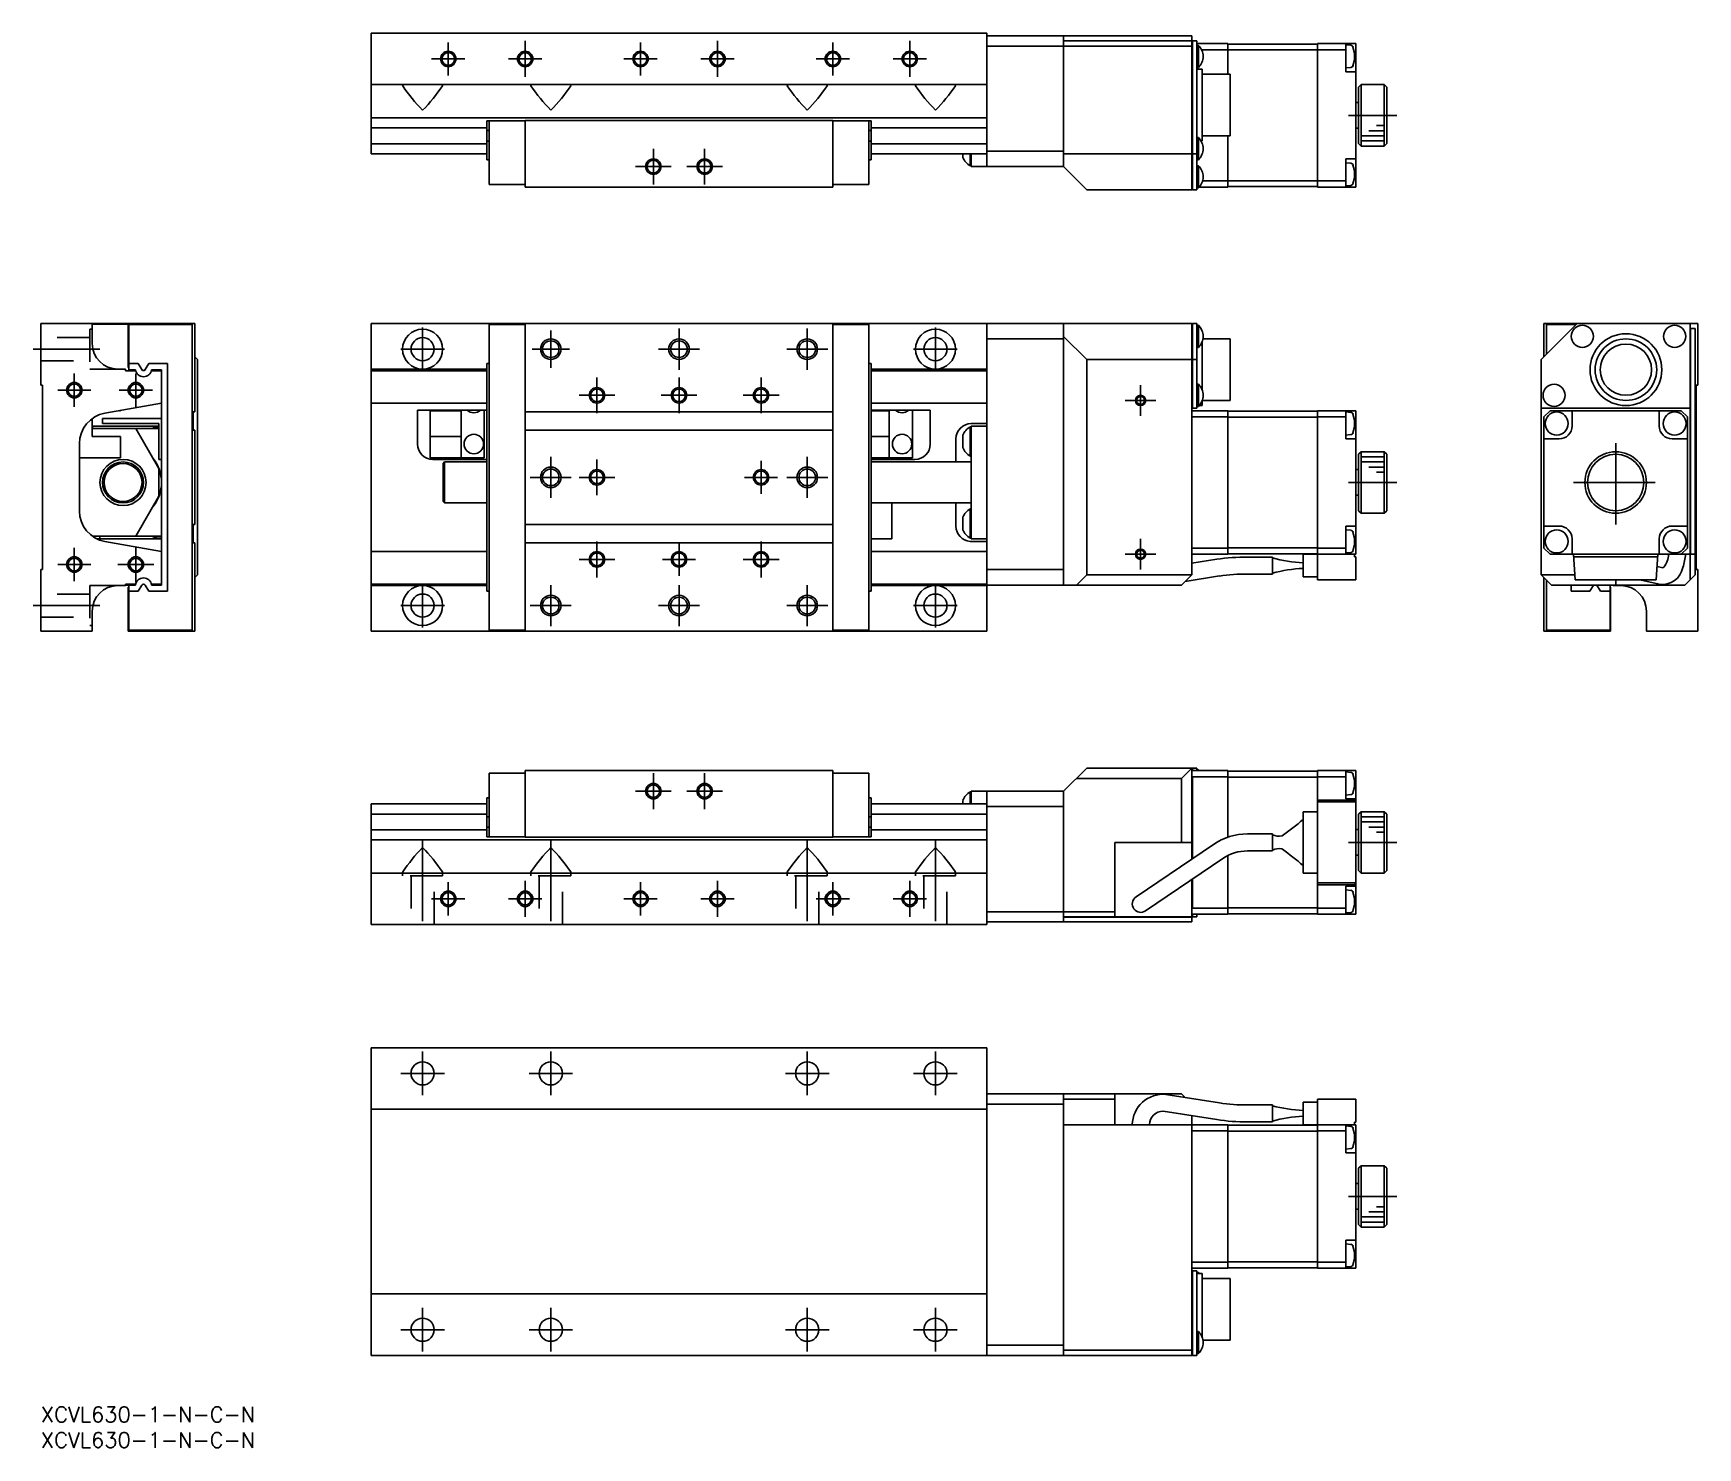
# Model space of a CAD drawing. Extents: x -1 to 323, y -8 to 268.
import ezdxf

# ---------------------------------------------------------------- set-up
doc = ezdxf.new("R2010")
doc.units = 0
doc.header["$LTSCALE"] = 0.5
doc.linetypes.add('CENTER', pattern=[50.8, 31.75, -6.35, 6.35, -6.35])
doc.linetypes.add('DASHED', pattern=[19.05, 12.7, -6.35])
for name, color, linetype in [('MSM_CENTER', 1, 'CENTER'), ('MSM_CONTINUOUS', 7, 'CONTINUOUS'), ('MSM_DASHED', 4, 'DASHED'), ('MSM_NARROW', 5, 'CONTINUOUS'), ('MSM_PART_NUMBER', 7, 'CONTINUOUS')]:
    doc.layers.add(name, color=color, linetype=linetype)
doc.styles.get("Standard").update_dxf_attribs({"font": 'txt.shx', "height": 3, "bigfont": 'bigfont.shx'})

# ---------------------------------------------------------------- blocks, each defined once
blk = doc.blocks.new('*U2')
at = {"layer": 'MSM_PART_NUMBER'}
blk.add_text('XCVL630-1-N-C-N', height=3, dxfattribs=at).set_placement((0, -3))
blk = doc.blocks.new('*U3')
at = {"layer": 'MSM_PART_NUMBER'}
blk.add_text('XCVL630-1-N-C-N', height=3, dxfattribs=at).set_placement((0, -8))

msp = doc.modelspace()

# ---------------------------------------------------------------- linework, layer by layer
at = {"layer": 'MSM_CENTER'}
for p, q in [((94.41, 259.34), (94.41, 266.34)), ((131.91, 259.34), (131.91, 266.34)), ((169.41, 259.34), (169.41, 266.34)), ((79.41, 259.61), (79.41, 266.07)), ((116.91, 259.61), (116.91, 266.07)), ((154.41, 259.61), (154.41, 266.07)), ((76.18, 262.84), (82.64, 262.84)), ((91.18, 262.84), (97.64, 262.84)), ((113.68, 262.84), (120.14, 262.84)), ((128.68, 262.84), (135.14, 262.84)), ((151.18, 262.84), (157.64, 262.84)), ((166.18, 262.84), (172.64, 262.84)), ((254.96, 251.84), (264.36, 251.84)), ((119.41, 238.34), (119.41, 245.34)), ((129.41, 238.34), (129.41, 245.34)), ((115.91, 241.84), (122.91, 241.84)), ((125.91, 241.84), (132.91, 241.84)), ((74.41, 201.99), (74.41, 210.49)), ((99.41, 202.62), (99.41, 209.87)), ((124.41, 202.24), (124.41, 210.24)), ((149.41, 202.24), (149.41, 210.24)), ((174.41, 201.99), (174.41, 210.49)), ((-1.5, 206.24), (11.5, 206.24)), ((70.16, 206.24), (78.66, 206.24)), ((95.79, 206.24), (103.04, 206.24)), ((120.41, 206.24), (128.41, 206.24)), ((145.41, 206.24), (153.41, 206.24)), ((170.16, 206.24), (178.66, 206.24)), ((6.5, 195.02), (6.5, 201.47)), ((18.5, 195.02), (18.5, 201.47)), ((3.27, 198.24), (9.73, 198.24)), ((15.27, 198.24), (21.73, 198.24)), ((108.41, 193.74), (108.41, 200.74)), ((124.41, 193.74), (124.41, 200.74)), ((140.41, 193.74), (140.41, 200.74)), ((214.41, 193.24), (214.41, 199.24)), ((104.91, 197.24), (111.91, 197.24)), ((120.91, 197.24), (127.91, 197.24)), ((136.91, 197.24), (143.91, 197.24)), ((211.41, 196.24), (217.41, 196.24)), ((307.05, 172.04), (307.05, 188.44)), ((99.41, 177.24), (99.41, 185.24)), ((149.41, 177.24), (149.41, 185.24)), ((108.41, 177.74), (108.41, 184.74)), ((140.41, 178.02), (140.41, 184.47)), ((95.41, 181.24), (103.41, 181.24)), ((104.91, 181.24), (111.91, 181.24)), ((137.18, 181.24), (143.64, 181.24)), ((145.41, 181.24), (153.41, 181.24)), ((254.96, 180.24), (264.36, 180.24)), ((298.85, 180.24), (315.25, 180.24)), ((214.41, 163.24), (214.41, 169.24)), ((6.5, 161.02), (6.5, 167.47)), ((18.5, 160.74), (18.5, 167.74)), ((108.41, 161.74), (108.41, 168.74)), ((124.41, 162.02), (124.41, 168.47)), ((140.41, 161.74), (140.41, 168.74)), ((211.41, 166.24), (217.41, 166.24)), ((3.27, 164.24), (9.73, 164.24)), ((15, 164.24), (22, 164.24)), ((104.91, 165.24), (111.91, 165.24)), ((121.18, 165.24), (127.64, 165.24)), ((136.91, 165.24), (143.91, 165.24)), ((74.41, 151.99), (74.41, 160.49)), ((99.41, 152.24), (99.41, 160.24)), ((124.41, 152.24), (124.41, 160.24)), ((149.41, 152.24), (149.41, 160.24)), ((174.41, 151.99), (174.41, 160.49)), ((-1.5, 156.24), (11.5, 156.24)), ((70.16, 156.24), (78.66, 156.24)), ((95.41, 156.24), (103.41, 156.24)), ((120.41, 156.24), (128.41, 156.24)), ((145.41, 156.24), (153.41, 156.24)), ((170.16, 156.24), (178.66, 156.24)), ((119.41, 116.54), (119.41, 123.54)), ((129.41, 116.54), (129.41, 123.54)), ((115.91, 120.04), (122.91, 120.04)), ((125.91, 120.04), (132.91, 120.04)), ((74.41, 110.54), (74.41, 92.04)), ((99.41, 110.54), (99.41, 92.04)), ((149.41, 110.54), (149.41, 92.04)), ((174.41, 110.54), (174.41, 92.04)), ((254.96, 110.04), (264.36, 110.04)), ((79.41, 95.81), (79.41, 102.27)), ((94.41, 95.54), (94.41, 102.54)), ((116.91, 95.81), (116.91, 102.27)), ((131.91, 95.54), (131.91, 102.54)), ((154.41, 95.81), (154.41, 102.27)), ((169.41, 95.54), (169.41, 102.54)), ((76.18, 99.04), (82.64, 99.04)), ((91.18, 99.04), (97.64, 99.04)), ((113.68, 99.04), (120.14, 99.04)), ((128.68, 99.04), (135.14, 99.04)), ((151.18, 99.04), (157.64, 99.04)), ((166.18, 99.04), (172.64, 99.04)), ((74.41, 60.75), (74.41, 69.25)), ((99.41, 60.75), (99.41, 69.25)), ((149.41, 60.75), (149.41, 69.25)), ((174.41, 60.75), (174.41, 69.25)), ((70.16, 65), (78.66, 65)), ((95.16, 65), (103.66, 65)), ((145.16, 65), (153.66, 65)), ((170.16, 65), (178.66, 65)), ((254.96, 41), (264.36, 41)), ((74.41, 10.75), (74.41, 19.25)), ((99.41, 10.75), (99.41, 19.25)), ((149.41, 10.75), (149.41, 19.25)), ((174.41, 10.75), (174.41, 19.25)), ((70.16, 15), (78.66, 15)), ((95.16, 15), (103.66, 15)), ((145.16, 15), (153.66, 15)), ((170.16, 15), (178.66, 15))]:
    msp.add_line(p, q, dxfattribs=at)
at = {"layer": 'MSM_CONTINUOUS'}
for p, q in [((64.41, 267.84), (184.41, 267.84)), ((64.41, 267.84), (64.41, 244.34)), ((184.41, 267.84), (184.41, 241.84)), ((224.41, 267.34), (184.41, 267.34)), ((199.41, 267.34), (199.41, 241.84)), ((224.41, 266.34), (199.41, 266.34)), ((224.41, 266.44), (224.31, 266.34)), ((224.41, 266.44), (224.41, 267.34)), ((224.51, 266.34), (224.41, 266.24)), ((224.41, 237.34), (224.41, 266.34)), ((225.41, 266.34), (224.51, 266.34)), ((224.51, 266.34), (224.51, 237.34)), ((225.41, 266.34), (225.41, 237.34)), ((224.41, 265.34), (184.41, 265.34)), ((225.41, 265.84), (231.41, 265.84)), ((225.71, 265.49), (225.41, 265.49)), ((225.71, 261.19), (225.71, 265.49)), ((226.32, 264.64), (231.41, 264.64)), ((231.41, 265.84), (231.41, 259.84)), ((231.41, 265.74), (248.91, 265.74)), ((231.41, 264.6), (248.91, 264.6)), ((256.41, 265.84), (248.91, 265.84)), ((248.91, 265.84), (248.91, 237.84)), ((248.91, 264.64), (254.41, 264.64)), ((254.41, 265.84), (254.41, 260.34)), ((255.4, 265.51), (254.41, 265.59)), ((256.41, 265.84), (256.41, 237.84)), ((225.41, 261.19), (225.71, 261.19)), ((226.41, 260.84), (225.41, 260.84)), ((226.41, 260.84), (226.41, 246.84)), ((231.91, 259.84), (226.41, 259.84)), ((231.91, 259.84), (231.91, 247.84)), ((254.41, 261.09), (255.4, 261.18)), ((256.41, 260.34), (254.41, 260.34)), ((64.41, 257.84), (184.41, 257.84)), ((70.67, 257.84), (70.51, 257.71)), ((70.51, 257.71), (70.54, 257.6)), ((78.31, 257.72), (78.16, 257.84)), ((78.28, 257.59), (78.31, 257.69)), ((78.31, 257.69), (78.31, 257.72)), ((95.67, 257.84), (95.51, 257.71)), ((95.51, 257.71), (95.54, 257.6)), ((103.31, 257.72), (103.16, 257.84)), ((103.28, 257.59), (103.31, 257.69)), ((103.31, 257.69), (103.31, 257.72)), ((145.67, 257.84), (145.51, 257.71)), ((145.51, 257.71), (145.54, 257.6)), ((153.31, 257.72), (153.16, 257.84)), ((153.28, 257.59), (153.31, 257.69)), ((153.31, 257.69), (153.31, 257.72)), ((170.67, 257.84), (170.51, 257.71)), ((170.51, 257.71), (170.54, 257.6)), ((178.31, 257.72), (178.16, 257.84)), ((178.28, 257.59), (178.31, 257.69)), ((178.31, 257.69), (178.31, 257.72)), ((257.41, 257.84), (256.91, 257.34)), ((256.91, 246.34), (256.91, 257.34)), ((261.91, 257.84), (257.41, 257.84)), ((257.41, 257.84), (257.41, 245.84)), ((262.41, 257.34), (261.91, 257.84)), ((261.91, 245.84), (261.91, 257.84)), ((262.41, 257.34), (262.41, 246.34)), ((256.91, 254.34), (256.41, 254.34)), ((64.41, 251.34), (184.41, 251.34)), ((94.41, 250.74), (86.91, 250.74)), ((86.91, 243.14), (86.91, 250.74)), ((87.41, 250.74), (87.41, 238.34)), ((154.41, 250.84), (94.41, 250.84)), ((94.41, 250.84), (94.41, 237.84)), ((154.41, 250.84), (154.41, 237.84)), ((161.91, 250.74), (154.41, 250.74)), ((161.41, 250.74), (161.41, 238.34)), ((161.91, 243.14), (161.91, 250.74)), ((64.41, 249.38), (86.91, 249.38)), ((87.41, 248.87), (86.91, 248.87)), ((87.41, 246.82), (86.91, 246.82)), ((161.41, 248.87), (161.91, 248.87)), ((161.41, 246.82), (161.91, 246.82)), ((161.91, 249.38), (184.41, 249.38)), ((225.71, 247.49), (225.41, 247.49)), ((225.71, 243.19), (225.71, 247.49)), ((226.21, 246.84), (226.41, 246.84)), ((226.41, 247.84), (231.91, 247.84)), ((231.41, 247.84), (231.41, 237.84)), ((256.41, 249.34), (256.91, 249.34)), ((64.41, 246.31), (86.91, 246.31)), ((64.41, 244.34), (86.91, 244.34)), ((161.91, 246.31), (184.41, 246.31)), ((161.91, 244.34), (184.41, 244.34)), ((179.76, 244.34), (179.76, 243.63)), ((181.21, 244.34), (181.21, 241.98)), ((181.41, 244.34), (181.41, 241.84)), ((199.41, 244.84), (184.41, 244.84)), ((199.41, 244.34), (224.41, 244.34)), ((224.41, 244.39), (224.51, 244.34)), ((225.41, 244.34), (224.51, 244.34)), ((256.91, 246.34), (257.41, 245.84)), ((257.41, 245.84), (261.91, 245.84)), ((261.91, 245.84), (262.41, 246.34)), ((87.41, 243.14), (86.91, 243.14)), ((161.41, 243.14), (161.91, 243.14)), ((181.21, 241.98), (181.41, 241.98)), ((181.41, 241.84), (199.41, 241.84)), ((199.41, 241.84), (203.91, 237.34)), ((225.41, 243.19), (225.71, 243.19)), ((225.71, 241.99), (225.41, 241.99)), ((225.71, 237.69), (225.71, 241.99)), ((256.41, 243.34), (254.41, 243.34)), ((254.41, 243.34), (254.41, 237.84)), ((255.4, 242.51), (254.41, 242.59)), ((87.41, 238.34), (94.41, 238.34)), ((154.41, 237.84), (94.41, 237.84)), ((161.41, 238.34), (154.41, 238.34)), ((224.41, 237.34), (203.91, 237.34)), ((224.41, 237.44), (224.51, 237.34)), ((225.41, 237.34), (224.51, 237.34)), ((225.41, 237.69), (225.71, 237.69)), ((225.85, 237.84), (231.41, 237.84)), ((226.51, 239.04), (231.41, 239.04)), ((231.41, 239.09), (248.91, 239.09)), ((231.41, 237.94), (248.91, 237.94)), ((248.91, 239.04), (254.41, 239.04)), ((256.41, 237.84), (248.91, 237.84)), ((254.41, 238.09), (255.4, 238.18)), ((0, 199.24), (0, 211.24)), ((0, 211.24), (30, 211.24)), ((10, 211.24), (10, 207.34)), ((17, 211.14), (10, 211.14)), ((17, 202.64), (17, 211.24)), ((17.1, 211.04), (29.5, 211.04)), ((17.1, 202.24), (17.1, 211.04)), ((29.5, 211.04), (29.5, 151.44)), ((30, 211.24), (30, 194.04)), ((64.41, 211.24), (224.41, 211.24)), ((64.41, 211.24), (64.41, 151.24)), ((87.41, 211.04), (94.41, 211.04)), ((87.41, 211.04), (87.41, 151.44)), ((94.41, 211.24), (94.41, 151.24)), ((154.41, 211.24), (154.41, 151.24)), ((161.41, 211.04), (154.41, 211.04)), ((161.41, 211.04), (161.41, 151.44)), ((184.41, 211.24), (184.41, 151.24)), ((199.41, 211.24), (199.41, 160.24)), ((224.41, 211.14), (224.51, 211.24)), ((224.41, 162.24), (224.41, 211.24)), ((225.41, 211.24), (224.51, 211.24)), ((224.51, 211.24), (224.51, 194.74)), ((225.41, 211.24), (225.41, 194.74)), ((299.55, 211.24), (292.55, 204.24)), ((293.05, 211.24), (293.05, 204.74)), ((323.05, 211.24), (293.05, 211.24)), ((293.55, 211.04), (299.35, 211.04)), ((293.55, 205.24), (293.55, 211.04)), ((321.55, 161.24), (321.55, 211.24)), ((323.05, 199.24), (323.05, 211.24)), ((199.41, 208.24), (184.41, 208.24)), ((199.41, 208.74), (203.91, 204.24)), ((225.71, 210.89), (225.41, 210.89)), ((225.71, 206.59), (225.71, 210.89)), ((231.91, 208.24), (226.57, 208.24)), ((231.91, 208.24), (231.91, 196.24)), ((321.55, 210.24), (322.55, 210.24)), ((321.65, 210.24), (321.65, 166.24)), ((322.55, 210.24), (322.55, 162.24)), ((30, 204.74), (30.5, 204.24)), ((225.41, 206.59), (225.71, 206.59)), ((226.41, 207.67), (226.41, 198.32)), ((15, 202.34), (16.5, 202.34)), ((16.5, 202.04), (16.5, 202.34)), ((18.46, 202.04), (16.5, 202.04)), ((17.1, 202.64), (17, 202.64)), ((17.1, 203.44), (18.98, 203.44)), ((18.43, 202.24), (17.1, 202.24)), ((18.98, 203.44), (19.66, 202.25)), ((20.34, 202.25), (21.02, 203.44)), ((21.02, 203.44), (24.7, 203.44)), ((23.5, 202.04), (21.54, 202.04)), ((23.5, 202.24), (21.57, 202.24)), ((23.5, 202.24), (23.5, 160.24)), ((24.7, 203.44), (24.7, 159.04)), ((30.5, 204.24), (30.5, 162.24)), ((64.41, 202.34), (86.91, 202.34)), ((64.41, 202.04), (86.91, 202.04)), ((86.91, 159.04), (86.91, 203.44)), ((87.41, 203.44), (86.91, 203.44)), ((161.41, 203.44), (161.91, 203.44)), ((161.91, 159.04), (161.91, 203.44)), ((161.91, 202.34), (184.41, 202.34)), ((161.91, 202.04), (184.41, 202.04)), ((203.91, 204.24), (203.91, 162.24)), ((224.41, 204.24), (203.91, 204.24)), ((224.41, 204.2), (224.51, 204.24)), ((225.41, 204.24), (224.51, 204.24)), ((292.55, 162.24), (292.55, 204.24)), ((0.3, 199.24), (0, 199.24)), ((0.3, 163.24), (0.3, 199.24)), ((225.71, 199.39), (225.41, 199.39)), ((225.71, 195.09), (225.71, 199.39)), ((322.75, 199.24), (323.05, 199.24)), ((322.75, 163.24), (322.75, 199.24)), ((23.5, 195.69), (12.46, 193.74)), ((64.41, 195.69), (86.91, 195.69)), ((161.91, 195.69), (184.41, 195.69)), ((224.41, 194.84), (224.51, 194.74)), ((225.41, 194.74), (224.51, 194.74)), ((225.41, 195.09), (225.71, 195.09)), ((225.85, 195.24), (226.41, 195.24)), ((226.41, 196.17), (226.41, 195.24)), ((226.44, 196.24), (231.91, 196.24)), ((292.55, 194.74), (321.55, 194.74)), ((10, 189.24), (10, 192.71)), ((23.5, 192.74), (12, 192.74)), ((12, 191.74), (12, 192.74)), ((23, 191.74), (12, 191.74)), ((15.29, 194.24), (15.5, 194.24)), ((15.5, 194.28), (15.5, 194.24)), ((23, 184.74), (23, 191.74)), ((29.65, 194.04), (30, 194.04)), ((29.65, 190.44), (29.65, 194.04)), ((86.91, 194.37), (73.41, 194.37)), ((73.41, 187.74), (73.41, 194.37)), ((75.91, 194.37), (75.91, 185.04)), ((81.91, 194.24), (75.91, 194.24)), ((81.91, 194.37), (81.91, 185.04)), ((86.41, 194.37), (86.41, 185.04)), ((154.41, 194.04), (94.41, 194.04)), ((173.41, 194.37), (161.91, 194.37)), ((165.41, 194.24), (161.91, 194.24)), ((165.41, 194.37), (165.41, 185.04)), ((169.91, 194.37), (169.91, 185.04)), ((173.41, 194.37), (173.41, 187.74)), ((184.41, 191.73), (181.41, 191.73)), ((224.41, 194.24), (231.41, 194.24)), ((224.41, 193.04), (231.41, 193.04)), ((231.41, 194.24), (231.41, 166.24)), ((231.41, 194.14), (248.91, 194.14)), ((231.41, 193), (248.91, 193)), ((248.91, 194.24), (248.91, 161.24)), ((256.41, 194.24), (248.91, 194.24)), ((248.91, 193.04), (254.41, 193.04)), ((254.41, 194.24), (254.41, 188.74)), ((255.4, 193.91), (254.41, 193.99)), ((256.41, 166.24), (256.41, 194.24)), ((294.25, 194.24), (293.05, 193.04)), ((293.05, 193.04), (293.05, 167.44)), ((319.85, 194.24), (294.25, 194.24)), ((298.55, 194.24), (298.55, 191.24)), ((315.55, 191.24), (315.55, 194.24)), ((321.05, 193.04), (319.85, 194.24)), ((321.05, 167.44), (321.05, 193.04)), ((23, 191.24), (10, 191.24)), ((10, 190.74), (23, 190.74)), ((10, 189.24), (15.5, 189.24)), ((15.5, 185.04), (15.5, 189.24)), ((23, 182.95), (18.5, 190.74)), ((30, 190.44), (29.65, 190.44)), ((30, 190.44), (30, 172.04)), ((81.91, 189.24), (75.91, 189.24)), ((154.41, 190.44), (94.41, 190.44)), ((165.41, 189.24), (161.91, 189.24)), ((178.41, 184.24), (178.41, 188.73)), ((179.76, 189.45), (179.76, 187.03)), ((181.21, 191.1), (181.21, 185.38)), ((181.41, 191.1), (181.21, 191.1)), ((181.41, 191.24), (184.41, 191.24)), ((181.41, 191.24), (181.41, 169.24)), ((254.41, 189.49), (255.4, 189.58)), ((256.41, 188.74), (254.41, 188.74)), ((296.05, 188.74), (293.05, 188.74)), ((321.05, 188.74), (318.05, 188.74)), ((7.5, 187.84), (7.5, 174.65)), ((7.5, 185.04), (15.5, 185.04)), ((86.41, 185.04), (75.91, 185.04)), ((169.91, 185.04), (161.91, 185.04)), ((181.21, 185.38), (181.41, 185.38)), ((257.41, 186.24), (256.91, 185.74)), ((256.91, 174.74), (256.91, 185.74)), ((257.41, 186.24), (257.41, 174.24)), ((261.91, 186.24), (257.41, 186.24)), ((261.91, 174.24), (261.91, 186.24)), ((262.41, 185.74), (261.91, 186.24)), ((262.41, 185.74), (262.41, 174.74)), ((23.5, 184.74), (23, 184.74)), ((23, 177.54), (23, 182.95)), ((86.91, 184.74), (76.41, 184.74)), ((78.71, 184.24), (78.41, 183.94)), ((78.41, 183.94), (78.41, 176.54)), ((78.71, 184.24), (78.71, 176.24)), ((86.91, 184.24), (78.71, 184.24)), ((170.41, 184.74), (161.91, 184.74)), ((181.41, 184.24), (161.91, 184.24)), ((256.91, 182.74), (256.41, 182.74)), ((18.5, 169.74), (23, 177.54)), ((78.41, 176.54), (78.71, 176.24)), ((78.71, 176.24), (86.91, 176.24)), ((161.91, 176.24), (181.41, 176.24)), ((165.91, 176.24), (165.91, 169.24)), ((178.41, 171.73), (178.41, 176.24)), ((256.41, 177.74), (256.91, 177.74)), ((29.65, 172.04), (30, 172.04)), ((29.65, 168.44), (29.65, 172.04)), ((154.41, 172.04), (94.41, 172.04)), ((179.76, 173.45), (179.76, 171.03)), ((181.21, 175.1), (181.21, 169.38)), ((181.41, 175.1), (181.21, 175.1)), ((256.91, 174.74), (257.41, 174.24)), ((257.41, 174.24), (261.91, 174.24)), ((261.91, 174.24), (262.41, 174.74)), ((23.5, 169.74), (10.05, 169.74)), ((10.9, 169.24), (23.5, 169.24)), ((11.5, 169.24), (11.5, 169.74)), ((161.91, 169.24), (165.91, 169.24)), ((181.21, 169.38), (181.41, 169.38)), ((181.41, 169.24), (184.41, 169.24)), ((256.41, 171.74), (254.41, 171.74)), ((254.41, 171.74), (254.41, 166.24)), ((255.4, 170.91), (254.41, 170.99)), ((293.05, 171.74), (296.05, 171.74)), ((298.55, 169.24), (298.55, 166.24)), ((315.55, 166.24), (315.55, 169.24)), ((318.05, 171.74), (321.05, 171.74)), ((12.46, 168.74), (23.5, 166.8)), ((30, 168.44), (29.65, 168.44)), ((30, 168.44), (30, 151.24)), ((64.41, 166.8), (86.91, 166.8)), ((154.41, 168.44), (94.41, 168.44)), ((161.91, 166.8), (184.41, 166.8)), ((184.41, 168.73), (181.41, 168.73)), ((224.41, 167.44), (231.41, 167.44)), ((224.41, 166.34), (224.51, 166.24)), ((224.51, 166.24), (231.41, 166.24)), ((231.41, 167.49), (248.91, 167.49)), ((231.41, 166.34), (248.91, 166.34)), ((240.11, 165.69), (235.25, 165.69)), ((240.11, 162.39), (240.11, 165.69)), ((246.11, 161.84), (246.11, 166.24)), ((256.41, 166.24), (246.11, 166.24)), ((248.91, 167.44), (254.41, 167.44)), ((254.41, 166.49), (255.4, 166.58)), ((256.11, 166.24), (256.11, 165.74)), ((256.41, 165.74), (256.11, 165.74)), ((256.41, 165.74), (256.41, 161.24)), ((293.05, 167.44), (294.25, 166.24)), ((294.25, 166.24), (321.55, 166.24)), ((298.8, 166.24), (299.15, 161.24)), ((315.26, 165.74), (298.83, 165.74)), ((314.95, 161.24), (315.3, 166.24)), ((319.85, 166.24), (321.05, 167.44)), ((321.65, 166.24), (321.55, 166.34)), ((321.65, 166.24), (322.55, 166.24)), ((0, 163.24), (0.3, 163.24)), ((0, 151.24), (0, 163.24)), ((199.41, 163.24), (184.41, 163.24)), ((229.28, 165.27), (224.41, 164.5)), ((235.25, 162.39), (240.11, 162.39)), ((316.25, 163.59), (315.13, 163.85)), ((316.31, 163.63), (316.24, 163.59)), ((316.41, 163.71), (316.31, 163.63)), ((323.05, 163.24), (322.75, 163.24)), ((323.05, 151.24), (323.05, 163.24)), ((16.5, 160.14), (15, 160.14)), ((16.5, 160.44), (18.46, 160.44)), ((16.5, 160.14), (16.5, 160.44)), ((16.5, 160.34), (18.44, 160.34)), ((18.43, 160.24), (16.5, 160.24)), ((17, 151.24), (17, 159.84)), ((17, 159.84), (17.1, 159.84)), ((17.1, 151.44), (17.1, 160.24)), ((18.98, 159.04), (17.1, 159.04)), ((19.66, 160.24), (18.98, 159.04)), ((21.02, 159.04), (20.34, 160.24)), ((24.7, 159.04), (21.02, 159.04)), ((21.54, 160.44), (23.5, 160.44)), ((21.56, 160.34), (23.5, 160.34)), ((21.57, 160.24), (23.5, 160.24)), ((23, 160.24), (23.2, 160.44)), ((30.5, 162.24), (30, 161.74)), ((64.41, 160.44), (86.91, 160.44)), ((64.41, 160.14), (86.91, 160.14)), ((87.41, 159.04), (86.91, 159.04)), ((161.41, 159.04), (161.91, 159.04)), ((161.91, 160.44), (184.41, 160.44)), ((161.91, 160.14), (184.41, 160.14)), ((222.41, 160.24), (184.41, 160.24)), ((203.91, 162.24), (201.91, 160.24)), ((203.91, 162.24), (224.41, 162.24)), ((222.41, 160.24), (224.41, 162.24)), ((223.12, 160.95), (229.8, 162.01)), ((248.91, 161.84), (246.11, 161.84)), ((248.91, 161.24), (256.41, 161.24)), ((294.55, 160.24), (292.55, 162.24)), ((292.55, 162.24), (299.08, 162.24)), ((293.05, 161.74), (293.05, 151.24)), ((293.55, 151.44), (293.55, 161.24)), ((294.55, 160.24), (320.55, 160.24)), ((298.35, 159.04), (298.35, 160.24)), ((302.02, 159.04), (298.35, 159.04)), ((299.15, 161.24), (314.95, 161.24)), ((302.71, 160.24), (302.02, 159.04)), ((304.07, 159.04), (303.38, 160.24)), ((305.95, 159.04), (304.07, 159.04)), ((305.95, 160.24), (305.95, 151.44)), ((306.05, 159.84), (305.95, 159.84)), ((306.05, 151.24), (306.05, 159.84)), ((306.55, 160.14), (306.55, 160.24)), ((306.55, 160.14), (308.05, 160.14)), ((307.05, 161.24), (307.05, 160.24)), ((311.79, 161.24), (315.5, 160.38)), ((315.5, 160.38), (315.52, 160.37)), ((320.55, 160.24), (322.55, 162.24)), ((10, 155.14), (10, 151.24)), ((313.05, 155.14), (313.05, 151.24)), ((10, 151.24), (0, 151.24)), ((30, 151.24), (17, 151.24)), ((29.5, 151.44), (17.1, 151.44)), ((64.41, 151.24), (184.41, 151.24)), ((87.41, 151.44), (94.41, 151.44)), ((161.41, 151.44), (154.41, 151.44)), ((293.05, 151.24), (306.05, 151.24)), ((305.95, 151.44), (293.55, 151.44)), ((313.05, 151.24), (323.05, 151.24)), ((87.41, 123.54), (94.41, 123.54)), ((87.41, 123.54), (87.41, 111.14)), ((94.41, 124.04), (94.41, 111.04)), ((154.41, 124.04), (94.41, 124.04)), ((154.41, 124.04), (154.41, 111.04)), ((161.41, 123.54), (154.41, 123.54)), ((161.41, 123.54), (161.41, 111.14)), ((203.91, 124.54), (199.41, 120.04)), ((203.91, 124.54), (224.41, 124.54)), ((222.41, 122.54), (224.41, 124.54)), ((224.41, 124.44), (224.51, 124.54)), ((224.41, 124.54), (224.41, 106.81)), ((224.41, 124.04), (231.41, 124.04)), ((224.51, 124.54), (224.51, 124.04)), ((225.41, 124.54), (224.51, 124.54)), ((225.41, 124.54), (225.41, 124.04)), ((225.71, 124.19), (225.41, 124.19)), ((225.71, 124.04), (225.71, 124.19)), ((231.41, 124.04), (231.41, 111.05)), ((231.41, 123.94), (248.91, 123.94)), ((256.41, 124.04), (248.91, 124.04)), ((248.91, 124.04), (248.91, 96.04)), ((254.41, 124.04), (254.41, 118.54)), ((255.4, 123.7), (254.41, 123.79)), ((256.41, 124.04), (256.41, 96.04)), ((222.41, 122.54), (201.91, 122.54)), ((222.41, 110.04), (222.41, 122.54)), ((224.41, 122.94), (224.51, 122.84)), ((224.51, 122.84), (231.41, 122.84)), ((224.51, 106.88), (224.51, 122.84)), ((231.41, 122.8), (248.91, 122.8)), ((248.91, 122.84), (254.41, 122.84)), ((64.41, 117.54), (64.41, 94.04)), ((64.41, 117.54), (86.91, 117.54)), ((87.41, 118.74), (86.91, 118.74)), ((86.91, 111.14), (86.91, 118.74)), ((161.41, 118.74), (161.91, 118.74)), ((161.91, 111.14), (161.91, 118.74)), ((161.91, 117.54), (184.41, 117.54)), ((179.76, 118.25), (179.76, 117.54)), ((181.21, 119.9), (181.21, 117.54)), ((181.41, 119.9), (181.21, 119.9)), ((199.41, 120.04), (181.41, 120.04)), ((181.41, 120.04), (181.41, 117.54)), ((184.41, 120.04), (184.41, 94.04)), ((199.41, 117.04), (184.41, 117.04)), ((199.41, 120.04), (199.41, 94.54)), ((248.91, 118.29), (256.11, 118.29)), ((248.91, 117.94), (256.41, 117.94)), ((254.41, 119.29), (255.4, 119.38)), ((256.41, 118.54), (254.41, 118.54)), ((256.11, 118.29), (256.11, 118.25)), ((256.41, 118.25), (256.11, 118.25)), ((64.41, 115.58), (86.91, 115.58)), ((87.41, 115.06), (86.91, 115.06)), ((161.41, 115.06), (161.91, 115.06)), ((161.91, 115.58), (184.41, 115.58)), ((246.11, 104.04), (246.11, 116.04)), ((248.91, 116.04), (246.11, 116.04)), ((257.41, 116.04), (256.91, 115.54)), ((256.91, 104.54), (256.91, 115.54)), ((257.41, 116.04), (257.41, 104.04)), ((261.91, 116.04), (257.41, 116.04)), ((261.91, 104.04), (261.91, 116.04)), ((262.41, 115.54), (261.91, 116.04)), ((262.41, 115.54), (262.41, 104.54)), ((64.41, 112.5), (86.91, 112.5)), ((64.41, 110.54), (184.41, 110.54)), ((87.41, 113.01), (86.91, 113.01)), ((94.41, 111.14), (86.91, 111.14)), ((154.41, 111.04), (94.41, 111.04)), ((161.91, 111.14), (154.41, 111.14)), ((161.41, 113.01), (161.91, 113.01)), ((161.91, 112.5), (184.41, 112.5)), ((240.11, 111.69), (235.25, 111.69)), ((240.11, 108.39), (240.11, 111.69)), ((256.91, 112.54), (256.41, 112.54)), ((209.41, 110.04), (209.41, 95.54)), ((224.41, 110.04), (209.41, 110.04)), ((228.61, 109.66), (213.53, 99.43)), ((231.41, 107.48), (231.41, 96.04)), ((235.25, 108.39), (240.11, 108.39)), ((241.97, 108.78), (242.06, 108.74)), ((256.41, 107.54), (256.91, 107.54)), ((64.41, 104.04), (184.41, 104.04)), ((70.51, 104.17), (70.54, 104.28)), ((70.67, 104.04), (70.51, 104.17)), ((78.16, 104.04), (78.31, 104.17)), ((78.31, 104.17), (78.29, 104.28)), ((95.51, 104.17), (95.54, 104.28)), ((95.67, 104.04), (95.51, 104.17)), ((103.16, 104.04), (103.31, 104.17)), ((103.31, 104.17), (103.29, 104.28)), ((145.51, 104.17), (145.54, 104.28)), ((145.67, 104.04), (145.51, 104.17)), ((153.16, 104.04), (153.31, 104.17)), ((153.31, 104.17), (153.29, 104.28)), ((170.51, 104.17), (170.54, 104.28)), ((170.67, 104.04), (170.51, 104.17)), ((178.16, 104.04), (178.31, 104.17)), ((178.31, 104.17), (178.29, 104.28)), ((215.38, 96.7), (230.46, 106.93)), ((248.91, 104.04), (246.11, 104.04)), ((256.91, 104.54), (257.41, 104.04)), ((257.41, 104.04), (261.91, 104.04)), ((261.91, 104.04), (262.41, 104.54)), ((224.41, 102.83), (224.41, 95.54)), ((224.51, 97.24), (224.51, 102.89)), ((248.91, 102.14), (256.41, 102.14)), ((248.91, 101.79), (256.11, 101.79)), ((256.41, 101.54), (254.41, 101.54)), ((254.41, 101.54), (254.41, 96.04)), ((255.4, 100.7), (254.41, 100.79)), ((256.41, 101.82), (256.11, 101.82)), ((256.11, 101.82), (256.11, 101.79)), ((184.41, 96.54), (209.41, 96.54)), ((184.41, 94.54), (224.41, 94.54)), ((199.41, 95.54), (224.41, 95.54)), ((199.41, 95.44), (224.41, 95.44)), ((224.41, 95.44), (224.31, 95.54)), ((224.51, 97.24), (224.41, 97.14)), ((224.41, 96.04), (231.41, 96.04)), ((224.51, 95.54), (224.41, 95.64)), ((224.41, 95.44), (224.41, 94.54)), ((224.51, 97.24), (231.41, 97.24)), ((224.51, 96.04), (224.51, 95.54)), ((225.41, 95.54), (224.51, 95.54)), ((225.41, 96.04), (225.41, 95.54)), ((231.41, 97.28), (248.91, 97.28)), ((231.41, 96.14), (248.91, 96.14)), ((248.91, 97.24), (254.41, 97.24)), ((256.41, 96.04), (248.91, 96.04)), ((254.41, 96.29), (255.4, 96.38)), ((64.41, 94.04), (184.41, 94.04)), ((64.41, 70), (184.41, 70)), ((64.41, 70), (64.41, 10)), ((184.41, 70), (184.41, 10)), ((222.41, 61), (184.41, 61)), ((199.41, 59), (184.41, 59)), ((199.41, 10), (199.41, 61)), ((209.41, 60), (199.41, 60)), ((209.41, 61), (209.41, 55)), ((229.8, 59.24), (219.35, 60.89)), ((223.12, 60.29), (222.41, 61)), ((240.11, 58.85), (235.25, 58.85)), ((240.11, 55.55), (240.11, 58.85)), ((246.11, 55), (246.11, 59.4)), ((248.91, 59.4), (246.11, 59.4)), ((248.91, 60), (256.41, 60)), ((248.91, 60), (248.91, 27)), ((256.41, 60), (256.41, 55.5)), ((64.41, 58), (184.41, 58)), ((218.83, 57.63), (229.28, 55.98)), ((224.41, 56.75), (224.41, 10)), ((235.25, 55.55), (240.11, 55.55)), ((256.41, 55.5), (256.11, 55.5)), ((256.11, 55.5), (256.11, 55)), ((199.41, 55), (224.41, 55)), ((224.51, 55), (224.41, 54.9)), ((224.41, 53.8), (231.41, 53.8)), ((224.51, 55), (231.41, 55)), ((231.41, 55), (231.41, 27)), ((231.41, 54.9), (248.91, 54.9)), ((231.41, 53.76), (248.91, 53.76)), ((256.41, 55), (246.11, 55)), ((248.91, 53.8), (254.41, 53.8)), ((254.41, 55), (254.41, 49.5)), ((255.4, 54.66), (254.41, 54.75)), ((256.41, 55), (256.41, 27)), ((254.41, 50.25), (255.4, 50.34)), ((256.41, 49.5), (254.41, 49.5)), ((257.41, 47), (256.91, 46.5)), ((256.91, 35.5), (256.91, 46.5)), ((257.41, 47), (257.41, 35)), ((261.91, 47), (257.41, 47)), ((261.91, 35), (261.91, 47)), ((262.41, 46.5), (261.91, 47)), ((262.41, 46.5), (262.41, 35.5)), ((256.91, 43.5), (256.41, 43.5)), ((256.41, 38.5), (256.91, 38.5)), ((256.41, 32.5), (254.41, 32.5)), ((254.41, 32.5), (254.41, 27)), ((256.91, 35.5), (257.41, 35)), ((257.41, 35), (261.91, 35)), ((261.91, 35), (262.41, 35.5)), ((255.4, 31.66), (254.41, 31.75)), ((224.41, 28.2), (231.41, 28.2)), ((224.41, 27), (231.41, 27)), ((224.51, 26.5), (224.41, 26.4)), ((224.51, 26.5), (224.51, 10)), ((225.41, 26.5), (224.51, 26.5)), ((225.41, 26.5), (225.41, 10)), ((225.71, 26.15), (225.41, 26.15)), ((226.41, 26), (225.41, 26)), ((225.71, 26), (225.71, 26.15)), ((226.41, 26), (226.41, 13.58)), ((231.41, 28.24), (248.91, 28.24)), ((231.41, 27.1), (248.91, 27.1)), ((248.91, 28.2), (254.41, 28.2)), ((256.41, 27), (248.91, 27)), ((254.41, 27.25), (255.4, 27.34)), ((231.91, 25), (226.41, 25)), ((231.91, 25), (231.91, 13)), ((64.41, 22), (184.41, 22)), ((225.71, 14.65), (225.41, 14.65)), ((225.71, 10.35), (225.71, 14.65)), ((226.57, 13), (231.91, 13)), ((64.41, 10), (199.41, 10)), ((199.41, 12), (184.41, 12)), ((224.41, 11), (199.41, 11)), ((224.41, 10), (199.41, 10)), ((224.51, 10), (224.41, 10.1)), ((225.41, 10), (224.51, 10)), ((225.41, 10.35), (225.71, 10.35))]:
    msp.add_line(p, q, dxfattribs=at)
for centre, radius in [((79.41, 262.84), 1.23), ((94.41, 262.84), 1.23), ((116.91, 262.84), 1.23), ((131.91, 262.84), 1.23), ((154.41, 262.84), 1.23), ((169.41, 262.84), 1.23), ((119.41, 241.84), 1.23), ((129.41, 241.84), 1.23), ((74.41, 206.24), 3.9), ((99.41, 206.24), 1.62), ((124.41, 206.24), 1.62), ((149.41, 206.24), 1.62), ((174.41, 206.24), 3.9), ((300.55, 208.74), 2.15), ((309.05, 202.24), 7), ((309.05, 202.24), 6), ((318.55, 208.74), 2.15), ((309.05, 202.24), 5), ((6.5, 198.24), 1.23), ((18.5, 198.24), 1.23), ((108.41, 197.24), 1.23), ((124.41, 197.24), 1.23), ((140.41, 197.24), 1.23), ((295.05, 197.24), 2.15), ((214.41, 196.24), 0.783), ((295.55, 191.74), 2.25), ((318.55, 191.74), 2.25), ((307.05, 180.24), 6), ((307.05, 180.24), 5.5), ((16, 180.24), 4.5), ((16, 180.24), 4), ((16, 180.24), 3.7), ((99.41, 181.24), 1.62), ((108.41, 181.24), 1.23), ((140.41, 181.24), 1.23), ((149.41, 181.24), 1.62), ((295.55, 168.74), 2.25), ((318.55, 168.74), 2.25), ((108.41, 165.24), 1.23), ((124.41, 165.24), 1.23), ((140.41, 165.24), 1.23), ((214.41, 166.24), 0.783), ((6.5, 164.24), 1.23), ((18.5, 164.24), 1.23), ((74.41, 156.24), 3.9), ((174.41, 156.24), 3.9), ((99.41, 156.24), 1.62), ((124.41, 156.24), 1.62), ((149.41, 156.24), 1.62), ((119.41, 120.04), 1.23), ((129.41, 120.04), 1.23), ((79.41, 99.04), 1.23), ((94.41, 99.04), 1.23), ((116.91, 99.04), 1.23), ((131.91, 99.04), 1.23), ((154.41, 99.04), 1.23), ((169.41, 99.04), 1.23), ((74.41, 65), 2.25), ((99.41, 65), 2.25), ((149.41, 65), 2.25), ((174.41, 65), 2.25), ((74.41, 15), 2.25), ((99.41, 15), 2.25), ((149.41, 15), 2.25), ((174.41, 15), 2.25)]:
    msp.add_circle(centre, radius, dxfattribs=at)
at = {"layer": 'MSM_CONTINUOUS', "extrusion": (0, 0, -1)}
for centre, radius in [((-74.41, 206.24), 2.25), ((-174.41, 206.24), 2.25), ((-84.41, 187.74), 1.9), ((-167.91, 187.74), 1.9), ((-74.41, 156.24), 2.25), ((-174.41, 156.24), 2.25)]:
    msp.add_circle(centre, radius, dxfattribs=at)
at = {"layer": 'MSM_CONTINUOUS'}
for centre, radius, start, end in [((223.61, 263.34), 3, 314.22, 45.78), ((255.36, 265.01), 0.5, 17.6292, 85), ((250.11, 263.34), 6, 342.3708, 17.6292), ((255.36, 261.68), 0.5, 275, 342.3708), ((100.79, 278.3), 36.66, 214.3736, 223.9772), ((50.5, 276.31), 33.51, 315.5479, 326.031), ((125.79, 278.3), 36.66, 214.3736, 223.9772), ((75.5, 276.31), 33.51, 315.5479, 326.031), ((175.79, 278.3), 36.66, 214.3736, 223.9772), ((125.5, 276.31), 33.51, 315.5479, 326.031), ((200.79, 278.3), 36.66, 214.3736, 223.9772), ((150.5, 276.31), 33.51, 315.5479, 326.031), ((223.61, 245.34), 3, 314.22, 45.78), ((182.79, 244.83), 3.25, 201.5574, 241.0598), ((223.61, 239.84), 3, 314.22, 45.78), ((255.36, 242.01), 0.5, 17.6292, 85), ((250.11, 240.34), 6, 342.3708, 17.6292), ((255.36, 238.68), 0.5, 275, 342.3708), ((223.61, 208.74), 3, 314.22, 45.78), ((15, 207.34), 5, 180, 270), ((20, 202.44), 1.59, 187.2376, 352.7624), ((20, 202.44), 0.388, 210, 330), ((223.61, 197.24), 3, 314.22, 45.78), ((13.5, 187.84), 6, 100, 180), ((181.41, 188.73), 3, 90, 180), ((255.36, 193.41), 0.5, 17.6292, 85), ((250.11, 191.74), 6, 342.3708, 17.6292), ((9, 188.24), 2.85, 61.3056, 69.459), ((23, 188.24), 2.85, 90, 118.6944), ((182.79, 188.26), 3.25, 118.9402, 158.4426), ((255.36, 190.08), 0.5, 275, 342.3708), ((296.05, 191.24), 2.5, 270, 0), ((318.05, 191.24), 2.5, 180, 270), ((182.79, 188.23), 3.25, 201.5574, 241.0598), ((16, 180.24), 7.5, 321.3689, 38.6311), ((13.5, 174.65), 6, 180, 260), ((182.79, 172.26), 3.25, 118.9402, 158.4426), ((23, 172.24), 2.85, 241.3056, 280.1042), ((181.41, 171.73), 3, 180, 265.3245), ((182.79, 172.23), 3.25, 201.5574, 241.0598), ((255.36, 170.41), 0.5, 17.6292, 85), ((250.11, 168.74), 6, 342.3708, 17.6292), ((296.05, 169.24), 2.5, 0, 90), ((318.05, 169.24), 2.5, 90, 180), ((235.06, 126.49), 39.2, 89.7178, 98.4755), ((247.26, 191.48), 26.91, 254.5954, 267.5566), ((255.36, 167.08), 0.5, 275, 342.3708), ((313, 166.44), 4.37, 321.3798, 357.4338), ((311.24, 166.82), 9.45, 340.4373, 356.4987), ((235.04, 126.73), 35.66, 89.6613, 98.4567), ((247.53, 134.91), 28.62, 92.8322, 105.0159), ((316.09, 164.47), 4.14, 262.4446, 348.6833), ((15, 155.14), 5, 90, 180), ((20, 160.04), 1.59, 7.2376, 172.7624), ((20, 160.04), 0.388, 30, 150), ((308.05, 155.14), 5, 0, 90), ((223.61, 122.04), 3, 41.8103, 45.78), ((255.36, 123.21), 0.5, 17.6292, 85), ((250.11, 121.54), 6, 342.3708, 17.6292), ((182.79, 117.06), 3.25, 118.9402, 158.4426), ((255.36, 119.87), 0.5, 275, 342.3708), ((214.08, 151.07), 48.58, 305.093, 311.2478), ((235.24, 99.85), 11.84, 89.9509, 124.0564), ((241.38, 114.22), 2.97, 244.6953, 282.2258), ((100.79, 83.59), 36.66, 136.0228, 145.6264), ((48.04, 83.59), 36.66, 34.3736, 43.9772), ((125.79, 83.59), 36.66, 136.0228, 145.6264), ((73.04, 83.59), 36.66, 34.3736, 43.9772), ((175.79, 83.59), 36.66, 136.0228, 145.6264), ((123.04, 83.59), 36.66, 34.3736, 43.9772), ((200.79, 83.59), 36.66, 136.0228, 145.6264), ((148.04, 83.59), 36.66, 34.3736, 43.9772), ((235.24, 99.85), 8.54, 89.9287, 124.0288), ((241.43, 105.62), 3.21, 80.2787, 114.1179), ((206.76, 59.86), 60.29, 49.2516, 54.1616), ((255.36, 100.21), 0.5, 17.6292, 85), ((214.45, 98.06), 1.65, 123.8282, 216.0143), ((250.11, 98.54), 6, 342.3708, 17.6292), ((214.45, 98.07), 1.66, 216.3534, 304.438), ((255.36, 96.87), 0.5, 275, 342.3708), ((218.78, 54.93), 5.99, 84.6051, 179.3042), ((235.08, 94.99), 36.14, 261.6013, 270.2806), ((247.53, 86.34), 28.62, 254.9841, 267.1678), ((218.85, 54.9), 2.73, 90.4075, 177.8442), ((235.07, 94.9), 39.35, 261.5412, 270.2655), ((247.57, 27.79), 28.89, 92.8902, 104.9579), ((255.36, 54.17), 0.5, 17.6292, 85), ((250.11, 52.5), 6, 342.3708, 17.6292), ((255.36, 50.83), 0.5, 275, 342.3708), ((255.36, 31.17), 0.5, 17.6292, 85), ((250.11, 29.5), 6, 342.3708, 17.6292), ((223.61, 24), 3, 41.8103, 45.78), ((255.36, 27.83), 0.5, 275, 342.3708), ((223.61, 24), 3, 19.4712, 21.0395), ((223.61, 12.5), 3, 314.22, 45.78)]:
    msp.add_arc(centre, radius, start, end, dxfattribs=at)
at = {"layer": 'MSM_CONTINUOUS', "extrusion": (0, 0, -1)}
for centre, radius, start, end in [((-84.41, 195.74), 1.9, 226.3793, 313.6207), ((-167.91, 195.74), 1.9, 226.3793, 313.6207), ((-76.41, 187.74), 3, 270, 0), ((-170.41, 187.74), 3, 180, 270), ((-181.41, 171.73), 3, 270, 274.6755)]:
    msp.add_arc(centre, radius, start, end, dxfattribs=at)
at = {"layer": 'MSM_DASHED'}
for p, q in [((9.5, 208.49), (0, 208.49)), ((9.5, 210.14), (9.5, 202.34)), ((10, 210.14), (9.5, 210.14)), ((0, 203.99), (9.5, 203.99)), ((9.5, 202.34), (15, 202.34)), ((9.5, 160.14), (9.5, 152.34)), ((15, 160.14), (9.5, 160.14)), ((9.5, 158.49), (0, 158.49)), ((0, 153.99), (9.5, 153.99)), ((9.5, 152.34), (10, 152.34)), ((70.51, 103.54), (70.51, 104.17)), ((78.31, 103.54), (78.31, 104.17)), ((95.51, 103.54), (95.51, 104.17)), ((103.31, 103.54), (103.31, 104.17)), ((145.51, 103.54), (145.51, 104.17)), ((153.31, 103.54), (153.31, 104.17)), ((170.51, 103.54), (170.51, 104.17)), ((178.31, 103.54), (178.31, 104.17)), ((78.31, 103.54), (70.51, 103.54)), ((72.16, 103.54), (72.16, 94.04)), ((76.66, 94.04), (76.66, 103.54)), ((103.31, 103.54), (95.51, 103.54)), ((97.16, 103.54), (97.16, 94.04)), ((101.66, 94.04), (101.66, 103.54)), ((153.31, 103.54), (145.51, 103.54)), ((147.16, 103.54), (147.16, 94.04)), ((151.66, 94.04), (151.66, 103.54)), ((178.31, 103.54), (170.51, 103.54)), ((172.16, 103.54), (172.16, 94.04)), ((176.66, 94.04), (176.66, 103.54))]:
    msp.add_line(p, q, dxfattribs=at)
at = {"layer": 'MSM_NARROW'}
for p, q in [((257.41, 247.84), (261.91, 247.84)), ((257.41, 246.84), (261.91, 246.84)), ((258.91, 248.84), (261.91, 248.84)), ((260.41, 249.84), (261.91, 249.84)), ((261.91, 185.24), (257.41, 185.24)), ((261.91, 184.24), (257.41, 184.24)), ((261.91, 183.24), (258.91, 183.24)), ((261.91, 182.24), (260.41, 182.24)), ((261.91, 115.04), (257.41, 115.04)), ((261.91, 114.04), (257.41, 114.04)), ((261.91, 113.04), (258.91, 113.04)), ((261.91, 112.04), (260.41, 112.04)), ((260.41, 39), (261.91, 39)), ((257.41, 37), (261.91, 37)), ((257.41, 36), (261.91, 36)), ((258.91, 38), (261.91, 38))]:
    msp.add_line(p, q, dxfattribs=at)
for centre, radius in [((79.41, 262.84), 1.5), ((94.41, 262.84), 1.5), ((116.91, 262.84), 1.5), ((131.91, 262.84), 1.5), ((154.41, 262.84), 1.5), ((169.41, 262.84), 1.5), ((119.41, 241.84), 1.5), ((129.41, 241.84), 1.5), ((99.41, 206.24), 2), ((124.41, 206.24), 2), ((149.41, 206.24), 2), ((6.5, 198.24), 1.5), ((18.5, 198.24), 1.5), ((108.41, 197.24), 1.5), ((124.41, 197.24), 1.5), ((140.41, 197.24), 1.5), ((214.41, 196.24), 1), ((99.41, 181.24), 2), ((108.41, 181.24), 1.5), ((140.41, 181.24), 1.5), ((149.41, 181.24), 2), ((6.5, 164.24), 1.5), ((18.5, 164.24), 1.5), ((108.41, 165.24), 1.5), ((124.41, 165.24), 1.5), ((140.41, 165.24), 1.5), ((214.41, 166.24), 1), ((99.41, 156.24), 2), ((124.41, 156.24), 2), ((149.41, 156.24), 2), ((119.41, 120.04), 1.5), ((129.41, 120.04), 1.5), ((79.41, 99.04), 1.5), ((94.41, 99.04), 1.5), ((116.91, 99.04), 1.5), ((131.91, 99.04), 1.5), ((154.41, 99.04), 1.5), ((169.41, 99.04), 1.5)]:
    msp.add_circle(centre, radius, dxfattribs=at)

# ---------------------------------------------------------------- block references
at = {"layer": 'MSM_CONTINUOUS'}
for name in ['*U2', '*U3']:
    msp.add_blockref(name, (0, 0), dxfattribs=at)

doc.saveas('drawing.dxf')
